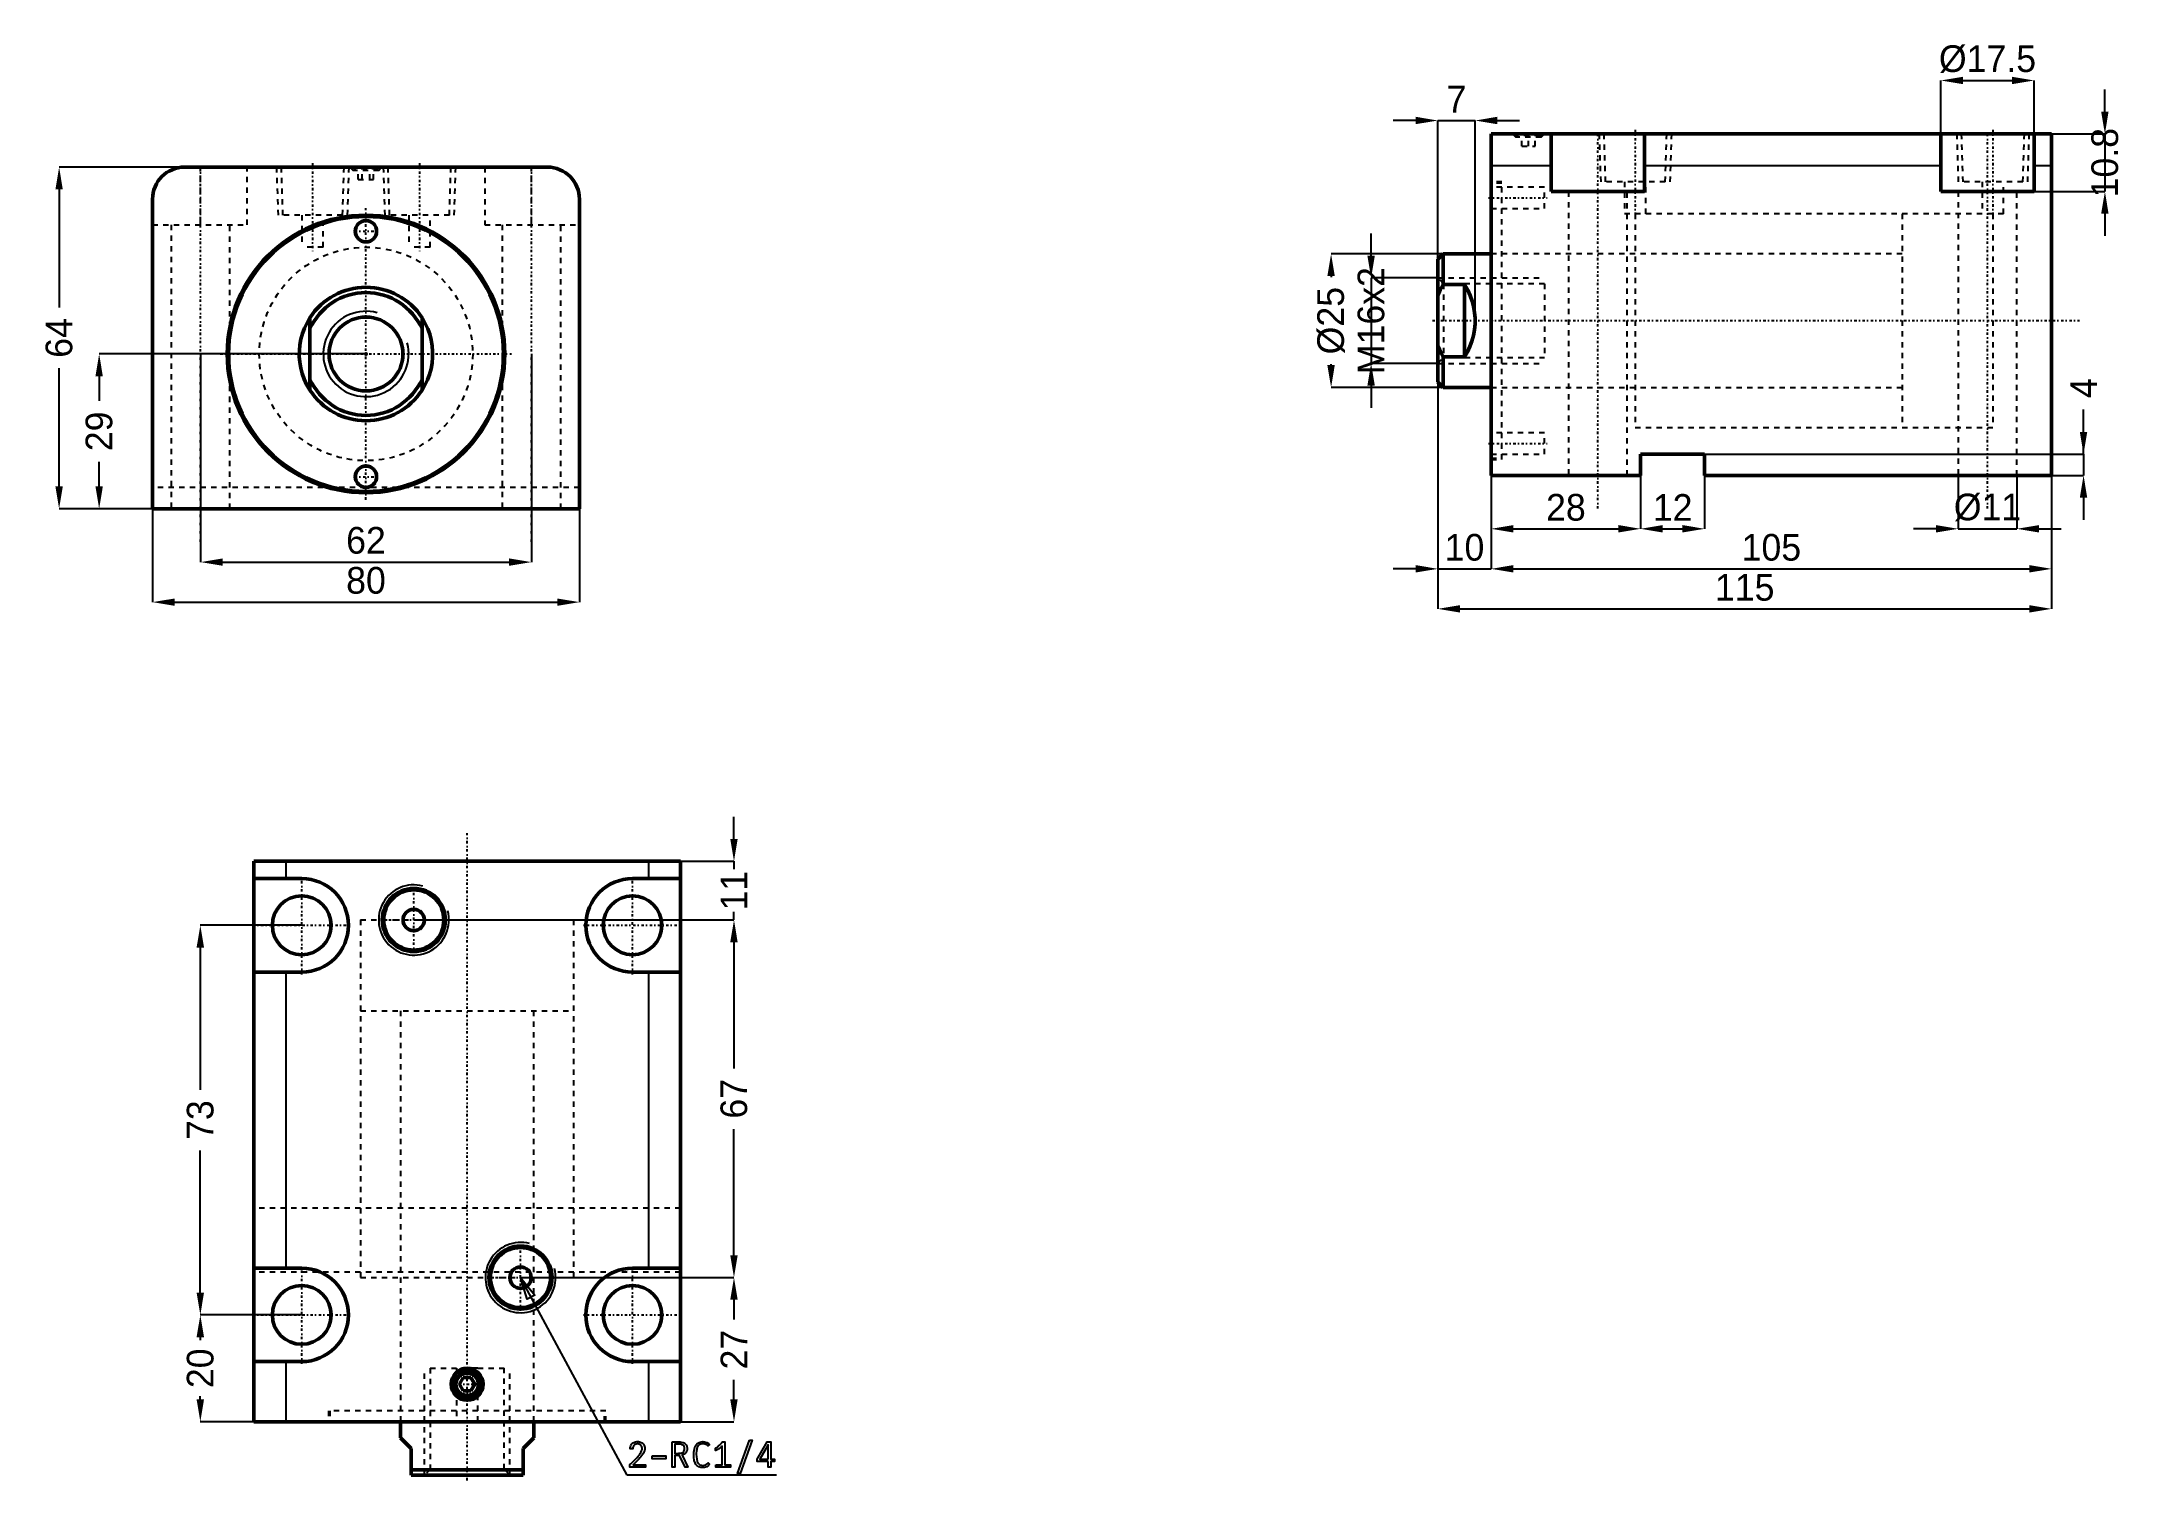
# Model space of a CAD drawing. Header units: millimetres. Extents: x -61 to 329, y -211 to 59.
import ezdxf

# ---------------------------------------------------------------- set-up
doc = ezdxf.new("R2010")
doc.units = ezdxf.units.MM
doc.linetypes.add('Center', pattern=[1.5, 0.45, -0.5, 0.05, -0.5])
doc.linetypes.add('Dashed', pattern=[2, 1, -1])
for name, color, linetype, lineweight in [('2d ConnectionPoints', 7, 'Continuous', 50), ('AM_0', 7, 'Continuous', 50), ('AM_4', 3, 'Continuous', 25), ('AM_5', 3, 'Continuous', 25), ('AM_7', 7, 'Center', 25), ('AM_9', 6, 'Dashed', 25)]:
    doc.layers.add(name, color=color, linetype=linetype, lineweight=lineweight)
doc.dimstyles.new('ISO-25', dxfattribs={"dimtxt": 2.5, "dimasz": 2.5, "dimexe": 1.25, "dimexo": 0.625, "dimtad": 1, "dimtxsty": 'Standard', "dimcen": 2.5, "dimadec": 0, "dimazin": 0, "dimtfac": 1, "dimtmove": 0, "dimatfit": 3, "dimfxl": 1, "dimarcsym": 0})

# ---------------------------------------------------------------- blocks, each defined once
blk = doc.blocks.new('1_RODcxhc_a_sd_40_50_IN_0_in_CXHC_A_IN_LA_40_50ST_0__CN_0')
at = {"layer": 'AM_0'}
for p, q in [((-10.5, -6.78), (-10.5, 6.78)), ((10.5, 6.78), (10.5, -6.78))]:
    blk.add_line(p, q, dxfattribs=at)
for points in [[(-10.5, 6.78), (-11.05, 5.84), (-11.52, 4.86), (-11.9, 3.83), (-12.19, 2.78), (-12.38, 1.71), (-12.48, 0.62), (-12.49, -0.47), (-12.4, -1.55), (-12.22, -2.63), (-11.94, -3.68), (-11.58, -4.71), (-11.12, -5.7), (-10.58, -6.65), (-10.5, -6.78)], [(10.5, -6.78), (11.05, -5.84), (11.52, -4.86), (11.9, -3.83), (12.19, -2.78), (12.38, -1.71), (12.48, -0.62), (12.49, 0.47), (12.4, 1.55), (12.22, 2.63), (11.94, 3.68), (11.58, 4.71), (11.12, 5.7), (10.58, 6.65), (10.5, 6.78)]]:
    blk.add_lwpolyline(points, dxfattribs=at)
blk.add_circle((0, 0), 6.92, dxfattribs=at)
for radius, start, end in [(12.5, 32.8599, 147.1401), (11.5, 24.0706, 155.9294), (11.5, 204.0706, 335.9294), (12.5, 212.8599, 327.1401)]:
    blk.add_arc((0, 0), radius, start, end, dxfattribs=at)
at = {"layer": 'AM_5'}
blk.add_arc((0, 0), 8, 75, 15, dxfattribs=at)
blk = doc.blocks.new('2_bodycxhc_la_a_40_50_0_in_CXHC_A_IN_LA_40_50ST_0__CN_0')
at = {"layer": 'AM_0'}
for p, q in [((34, 35), (-34, 35)), ((-40, 29), (-40, -29)), ((40, -29), (40, 29)), ((-40, -29), (40, -29))]:
    blk.add_line(p, q, dxfattribs=at)
for centre, radius in [((0, 0), 26), ((0, 0), 25.75), ((0, 23), 2), ((0, -23), 2)]:
    blk.add_circle(centre, radius, dxfattribs=at)
for centre, start, end in [((-34, 29), 90, 180), ((34, 29), 360, 90)]:
    blk.add_arc(centre, 6, start, end, dxfattribs=at)
at = {"layer": 'AM_5', "linetype": 'Dashed'}
for p, q in [((-16.77, 35), (-16.48, 26)), ((-3.23, 35), (-3.52, 26)), ((3.23, 35), (3.52, 26)), ((16.77, 35), (16.48, 26))]:
    blk.add_line(p, q, dxfattribs=at)
at = {"layer": 'AM_7'}
for p, q in [((-31, -35.2), (-31, 35.2)), ((-10, 35.75), (-10, 19.25)), ((10, 35.75), (10, 19.25)), ((31, -35.2), (31, 35.2)), ((0, 35.03), (0, 34.37)), ((0, -27.3), (0, 27.3)), ((-2.1, 23), (2.1, 23)), ((-27.3, 0), (27.3, 0)), ((-2.1, -23), (2.1, -23))]:
    blk.add_line(p, q, dxfattribs=at)
at = {"layer": 'AM_9'}
for p, q in [((-31, 24.2), (-31, 35)), ((-22.25, 24.2), (-22.25, 35)), ((-15.91, 35), (-15.63, 26)), ((-4.37, 26), (-4.09, 35)), ((-3, 35), (-2.4, 34.4)), ((-2.1, 34.7), (-2.4, 34.4)), ((2.4, 34.4), (-2.4, 34.4)), ((2.1, 34.7), (-2.1, 34.7)), ((-1.44, 32.7), (-1.44, 34.7)), ((-1.44, 32.7), (1.44, 32.7)), ((-0.72, 32.7), (-0.72, 34.7)), ((0.72, 32.7), (0.72, 34.7)), ((1.44, 32.7), (1.44, 34.7)), ((2.4, 34.4), (2.1, 34.7)), ((2.4, 34.4), (3, 35)), ((4.09, 35), (4.37, 26)), ((15.63, 26), (15.91, 35)), ((22.25, 35), (22.25, 24.2)), ((31, 24.2), (31, 35)), ((-40, 24.2), (-22.25, 24.2)), ((-36.5, 24.2), (-36.5, -29)), ((-25.5, -29), (-25.5, 24.2)), ((-4.37, 26), (-15.63, 26)), ((-12, 26), (-12, 20)), ((-8, 20), (-8, 26)), ((15.63, 26), (4.37, 26)), ((8, 26), (8, 20)), ((12, 20), (12, 26)), ((22.25, 24.2), (40, 24.2)), ((25.5, 24.2), (25.5, -29)), ((36.5, -29), (36.5, 24.2)), ((-8, 20), (-12, 20)), ((12, 20), (8, 20)), ((40, -25), (-40, -25))]:
    blk.add_line(p, q, dxfattribs=at)
blk.add_circle((0, 0), 20, dxfattribs=at)
blk = doc.blocks.new('*D3')
at = {"layer": 'AM_5', "color": 0, "lineweight": -2}
for p, q in [((-40, -29), (-40, -46.5)), ((40, -29), (40, -46.5)), ((-35.83, -46.5), (35.83, -46.5))]:
    blk.add_line(p, q, dxfattribs=at)
at = {"layer": 'AM_5', "color": 0}
for points in [[(-35.83, -45.81), (-35.83, -47.19), (-40, -46.5)], [(35.83, -47.19), (35.83, -45.81), (40, -46.5)]]:
    blk.add_solid(points, dxfattribs=at)
at = {"layer": 'Defpoints', "color": 0}
for p in [(-40, -29), (40, -29), (40, -46.5)]:
    blk.add_point(p, dxfattribs=at)
at = {"layer": 'AM_5', "color": 0, "insert": (0, -42.45), "char_height": 5, "attachment_point": 5}
blk.add_mtext('80', dxfattribs=at)
blk = doc.blocks.new('*D4')
at = {"layer": 'AM_5', "color": 0, "lineweight": -2}
for p, q in [((-31, 0), (-31, -39)), ((31, 0), (31, -39)), ((-26.83, -39), (26.83, -39))]:
    blk.add_line(p, q, dxfattribs=at)
at = {"layer": 'AM_5', "color": 0}
for points in [[(-26.83, -38.31), (-26.83, -39.69), (-31, -39)], [(26.83, -39.69), (26.83, -38.31), (31, -39)]]:
    blk.add_solid(points, dxfattribs=at)
at = {"layer": 'Defpoints', "color": 0}
for p in [(-31, 0), (31, 0), (31, -39)]:
    blk.add_point(p, dxfattribs=at)
at = {"layer": 'AM_5', "color": 0, "insert": (0, -34.95), "char_height": 5, "attachment_point": 5}
blk.add_mtext('62', dxfattribs=at)
blk = doc.blocks.new('*D5')
at = {"layer": 'AM_5', "color": 0, "lineweight": -2}
for p, q in [((-34, 35), (-57.5, 35)), ((-57.5, 30.83), (-57.5, 8.69)), ((-57.5, -24.83), (-57.5, -2.69)), ((-40, -29), (-57.5, -29))]:
    blk.add_line(p, q, dxfattribs=at)
at = {"layer": 'AM_5', "color": 0}
for points in [[(-56.81, 30.83), (-58.19, 30.83), (-57.5, 35)], [(-58.19, -24.83), (-56.81, -24.83), (-57.5, -29)]]:
    blk.add_solid(points, dxfattribs=at)
at = {"layer": 'Defpoints', "color": 0}
for p in [(-57.5, 35), (-34, 35), (-40, -29)]:
    blk.add_point(p, dxfattribs=at)
at = {"layer": 'AM_5', "color": 0, "insert": (-57.5, 3), "char_height": 5, "attachment_point": 5, "rotation": 90}
blk.add_mtext('64', dxfattribs=at)
blk = doc.blocks.new('*D6')
at = {"layer": 'AM_5', "color": 0, "lineweight": -2}
for p, q in [((0, 0), (-50, 0)), ((-50, -4.17), (-50, -8.78)), ((-50, -24.83), (-50, -20.22)), ((-40, -29), (-50, -29))]:
    blk.add_line(p, q, dxfattribs=at)
at = {"layer": 'AM_5', "color": 0}
for points in [[(-49.31, -4.17), (-50.69, -4.17), (-50, 0)], [(-50.69, -24.83), (-49.31, -24.83), (-50, -29)]]:
    blk.add_solid(points, dxfattribs=at)
at = {"layer": 'Defpoints', "color": 0}
for p in [(-50, 0), (0, 0), (-40, -29)]:
    blk.add_point(p, dxfattribs=at)
at = {"layer": 'AM_5', "color": 0, "insert": (-50, -14.5), "char_height": 5, "attachment_point": 5, "rotation": 90}
blk.add_mtext('29', dxfattribs=at)
blk = doc.blocks.new('1_RODcxhc_a_sd_40_50_IN_0_in_CXHC_A_IN_LA_40_50ST_0__CN_2')
at = {"layer": 'AM_0'}
for p, q in [((-9, 12.5), (-10, 11.5)), ((0, 12.5), (-9, 12.5)), ((-9, 12.5), (-9, 6.78)), ((-10, 11.5), (-10, -11.5)), ((-5, 6.78), (-9, 6.78)), ((-5, 6.78), (-5, -6.78)), ((-9, -6.78), (-5, -6.78)), ((-9, -6.78), (-9, -12.5)), ((-10, -11.5), (-9, -12.5)), ((-9, -12.5), (0, -12.5))]:
    blk.add_line(p, q, dxfattribs=at)
for points in [[(-9, 6.78), (-9.53, 5.75), (-10, 4.69)], [(-5, -6.78), (-4.45, -5.84), (-3.98, -4.86), (-3.6, -3.83), (-3.31, -2.78), (-3.12, -1.71), (-3.02, -0.62), (-3.01, 0.47), (-3.1, 1.55), (-3.28, 2.63), (-3.56, 3.68), (-3.92, 4.71), (-4.38, 5.7), (-4.92, 6.65), (-5, 6.78)], [(-10, -4.69), (-9.29, -6.23), (-9, -6.78)]]:
    blk.add_lwpolyline(points, dxfattribs=at)
at = {"layer": 'AM_5', "linetype": 'Dashed'}
for p, q in [((-10, 8), (10, 8)), ((-10, -8), (10, -8))]:
    blk.add_line(p, q, dxfattribs=at)
at = {"layer": 'AM_9'}
for p, q in [((94, 20), (77, 20)), ((77, 20), (77, -20)), ((94, 20), (94, -20)), ((77, 12.5), (0, 12.5)), ((-8.92, 6.92), (-10, 8)), ((10, 6.92), (-8.92, 6.92)), ((-8.92, 6.92), (-8.92, -6.92)), ((10, 6.92), (10, -6.92)), ((-10, -8), (-8.92, -6.92)), ((-8.92, -6.92), (10, -6.92)), ((0, -12.5), (77, -12.5)), ((77, -20), (94, -20))]:
    blk.add_line(p, q, dxfattribs=at)
blk = doc.blocks.new('2_bodycxhc_la_a_40_50_0_in_CXHC_A_IN_LA_40_50ST_0__CN_2')
at = {"layer": 'AM_0'}
for p, q in [((105, 35), (0, 35)), ((0, -29), (0, 35)), ((11.25, 24.2), (11.25, 35)), ((28.75, 35), (28.75, 24.2)), ((84.25, 24.2), (84.25, 35)), ((101.75, 35), (101.75, 24.2)), ((105, -29), (105, 35)), ((28.75, 24.2), (11.25, 24.2)), ((101.75, 24.2), (84.25, 24.2)), ((28, -25), (28, -29)), ((40, -25), (28, -25)), ((40, -29), (40, -25)), ((28, -29), (0, -29)), ((105, -29), (40, -29))]:
    blk.add_line(p, q, dxfattribs=at)
at = {"layer": 'AM_4'}
for p, q in [((11.25, 29), (0, 29)), ((84.25, 29), (28.75, 29)), ((105, 29), (101.75, 29))]:
    blk.add_line(p, q, dxfattribs=at)
at = {"layer": 'AM_5', "linetype": 'Dashed'}
for p, q in [((20.23, 35), (20.52, 26)), ((33.77, 35), (33.48, 26)), ((87.23, 35), (87.52, 26)), ((100.77, 35), (100.48, 26))]:
    blk.add_line(p, q, dxfattribs=at)
at = {"layer": 'AM_7'}
for p, q in [((20, -35.2), (20, 35.2)), ((27, 35.75), (27, 19.25)), ((93, -35.2), (93, 35.2)), ((94, 35.75), (94, 19.25)), ((7, 35.03), (7, 34.37)), ((-0.5, 23), (10.5, 23)), ((-11, 0), (110.25, 0)), ((-0.5, -23), (10.5, -23))]:
    blk.add_line(p, q, dxfattribs=at)
at = {"layer": 'AM_9'}
for p, q in [((4, 35), (4.6, 34.4)), ((4.9, 34.7), (4.6, 34.4)), ((9.4, 34.4), (4.6, 34.4)), ((9.1, 34.7), (4.9, 34.7)), ((5.75, 32.7), (5.75, 34.7)), ((5.75, 32.7), (8.25, 32.7)), ((7, 32.7), (7, 34.7)), ((8.25, 32.7), (8.25, 34.7)), ((9.4, 34.4), (9.1, 34.7)), ((9.4, 34.4), (10, 35)), ((21.09, 35), (21.37, 26)), ((32.63, 26), (32.91, 35)), ((88.09, 35), (88.37, 26)), ((99.63, 26), (99.91, 35)), ((2, 26), (0, 26)), ((2, 25.75), (0, 25.75)), ((10, 25), (0, 25)), ((2, -26), (2, 26)), ((10, 21), (10, 25)), ((14.5, 24.2), (14.5, -29)), ((32.63, 26), (21.37, 26)), ((25, 26), (25, 20)), ((25.5, -29), (25.5, 24.2)), ((29, 20), (29, 26)), ((87.5, 24.2), (87.5, -29)), ((99.63, 26), (88.37, 26)), ((92, 26), (92, 20)), ((96, 20), (96, 26)), ((98.5, -29), (98.5, 24.2)), ((0, 21), (10, 21)), ((96, 20), (25, 20)), ((27, 20), (27, -20)), ((94, 20), (94, -20)), ((27, 12.5), (0, 12.5)), ((0, -12.5), (27, -12.5)), ((10, -21), (0, -21)), ((10, -25), (10, -21)), ((27, -20), (94, -20)), ((0, -25), (10, -25)), ((0, -25.75), (2, -25.75)), ((0, -26), (2, -26))]:
    blk.add_line(p, q, dxfattribs=at)
blk = doc.blocks.new('*D22')
at = {"layer": 'AM_5', "color": 0, "lineweight": -2}
for p, q in [((238.85, -18.76), (238.85, -32.76)), ((210.85, -22.76), (210.85, -32.76)), ((215.01, -32.76), (234.68, -32.76))]:
    blk.add_line(p, q, dxfattribs=at)
at = {"layer": 'AM_5', "color": 0}
for points in [[(215.01, -32.06), (215.01, -33.45), (210.85, -32.76)], [(234.68, -33.45), (234.68, -32.06), (238.85, -32.76)]]:
    blk.add_solid(points, dxfattribs=at)
at = {"layer": 'Defpoints', "color": 0}
for p in [(238.85, -18.76), (210.85, -22.76), (238.85, -32.76)]:
    blk.add_point(p, dxfattribs=at)
at = {"layer": 'AM_5', "color": 0, "insert": (224.85, -28.76), "char_height": 5, "attachment_point": 5}
blk.add_mtext('28', dxfattribs=at)
blk = doc.blocks.new('*D23')
at = {"layer": 'AM_5', "color": 0, "lineweight": -2}
for p, q in [((210.85, -22.76), (210.85, -40.26)), ((315.85, -22.76), (315.85, -40.26)), ((215.01, -40.26), (311.68, -40.26))]:
    blk.add_line(p, q, dxfattribs=at)
at = {"layer": 'AM_5', "color": 0}
for points in [[(215.01, -39.56), (215.01, -40.95), (210.85, -40.26)], [(311.68, -40.95), (311.68, -39.56), (315.85, -40.26)]]:
    blk.add_solid(points, dxfattribs=at)
at = {"layer": 'Defpoints', "color": 0}
for p in [(210.85, -22.76), (315.85, -22.76), (315.85, -40.26)]:
    blk.add_point(p, dxfattribs=at)
at = {"layer": 'AM_5', "color": 0, "insert": (263.35, -36.26), "char_height": 5, "attachment_point": 5}
blk.add_mtext('105', dxfattribs=at)
blk = doc.blocks.new('*D24')
at = {"layer": 'AM_5', "color": 0, "lineweight": -2}
for p, q in [((200.85, 6.24), (200.85, -47.76)), ((315.85, -22.76), (315.85, -47.76)), ((205.01, -47.76), (311.68, -47.76))]:
    blk.add_line(p, q, dxfattribs=at)
at = {"layer": 'AM_5', "color": 0}
for points in [[(205.01, -47.06), (205.01, -48.45), (200.85, -47.76)], [(311.68, -48.45), (311.68, -47.06), (315.85, -47.76)]]:
    blk.add_solid(points, dxfattribs=at)
at = {"layer": 'Defpoints', "color": 0}
for p in [(200.85, 6.24), (315.85, -22.76), (315.85, -47.76)]:
    blk.add_point(p, dxfattribs=at)
at = {"layer": 'AM_5', "color": 0, "insert": (258.35, -43.76), "char_height": 5, "attachment_point": 5}
blk.add_mtext('115', dxfattribs=at)
blk = doc.blocks.new('*D25')
at = {"layer": 'AM_5', "color": 0, "lineweight": -2}
for p, q in [((238.85, -18.76), (238.85, -32.76)), ((250.85, -22.76), (250.85, -32.76)), ((243.01, -32.76), (246.68, -32.76))]:
    blk.add_line(p, q, dxfattribs=at)
at = {"layer": 'AM_5', "color": 0}
for points in [[(243.01, -32.06), (243.01, -33.45), (238.85, -32.76)], [(246.68, -33.45), (246.68, -32.06), (250.85, -32.76)]]:
    blk.add_solid(points, dxfattribs=at)
at = {"layer": 'Defpoints', "color": 0}
for p in [(238.85, -18.76), (250.85, -22.76), (250.85, -32.76)]:
    blk.add_point(p, dxfattribs=at)
at = {"layer": 'AM_5', "color": 0, "insert": (244.85, -28.76), "char_height": 5, "attachment_point": 5}
blk.add_mtext('12', dxfattribs=at)
blk = doc.blocks.new('*D26')
at = {"layer": 'AM_5', "color": 0, "lineweight": -2}
for p, q in [((321.85, -18.76), (321.85, -10.42)), ((238.85, -18.76), (321.85, -18.76)), ((321.85, -18.76), (321.85, -22.76)), ((250.85, -22.76), (321.85, -22.76)), ((321.85, -26.92), (321.85, -31.09))]:
    blk.add_line(p, q, dxfattribs=at)
at = {"layer": 'AM_5', "color": 0}
for points in [[(321.15, -14.59), (322.54, -14.59), (321.85, -18.76)], [(322.54, -26.92), (321.15, -26.92), (321.85, -22.76)]]:
    blk.add_solid(points, dxfattribs=at)
at = {"layer": 'Defpoints', "color": 0}
for p in [(238.85, -18.76), (250.85, -22.76), (321.85, -22.76)]:
    blk.add_point(p, dxfattribs=at)
at = {"layer": 'AM_5', "color": 0, "insert": (321.85, -6.42), "char_height": 5, "attachment_point": 5, "rotation": 90}
blk.add_mtext('4', dxfattribs=at)
blk = doc.blocks.new('*D27')
at = {"layer": 'AM_5', "color": 0, "lineweight": -2}
for p, q in [((298.35, -22.76), (298.35, -32.76)), ((309.35, -22.76), (309.35, -32.76)), ((294.18, -32.76), (290.01, -32.76)), ((298.35, -32.76), (309.35, -32.76)), ((313.51, -32.76), (317.68, -32.76))]:
    blk.add_line(p, q, dxfattribs=at)
at = {"layer": 'AM_5', "color": 0}
for points in [[(294.18, -33.45), (294.18, -32.06), (298.35, -32.76)], [(313.51, -32.06), (313.51, -33.45), (309.35, -32.76)]]:
    blk.add_solid(points, dxfattribs=at)
at = {"layer": 'Defpoints', "color": 0}
for p in [(298.35, -22.76), (309.35, -22.76), (309.35, -32.76)]:
    blk.add_point(p, dxfattribs=at)
at = {"layer": 'AM_5', "color": 0, "insert": (303.85, -28.76), "char_height": 5, "attachment_point": 5}
blk.add_mtext('Ø11', dxfattribs=at)
blk = doc.blocks.new('*D28')
at = {"layer": 'AM_5', "color": 0, "lineweight": -2}
for p, q in [((295.1, 41.24), (295.1, 51.24)), ((299.26, 51.24), (308.43, 51.24)), ((312.6, 41.24), (312.6, 51.24))]:
    blk.add_line(p, q, dxfattribs=at)
at = {"layer": 'AM_5', "color": 0}
for points in [[(299.26, 51.94), (299.26, 50.55), (295.1, 51.24)], [(308.43, 50.55), (308.43, 51.94), (312.6, 51.24)]]:
    blk.add_solid(points, dxfattribs=at)
at = {"layer": 'Defpoints', "color": 0}
for p in [(312.6, 51.24), (295.1, 41.24), (312.6, 41.24)]:
    blk.add_point(p, dxfattribs=at)
at = {"layer": 'AM_5', "color": 0, "insert": (303.85, 55.24), "char_height": 5, "attachment_point": 5}
blk.add_mtext('Ø17.5', dxfattribs=at)
blk = doc.blocks.new('*D29')
at = {"layer": 'AM_5', "color": 0, "lineweight": -2}
for p, q in [((325.85, 45.41), (325.85, 49.58)), ((312.6, 41.24), (325.85, 41.24)), ((325.85, 41.24), (325.85, 30.44)), ((312.6, 30.44), (325.85, 30.44)), ((325.85, 26.28), (325.85, 22.11))]:
    blk.add_line(p, q, dxfattribs=at)
at = {"layer": 'AM_5', "color": 0}
for points in [[(325.15, 45.41), (326.54, 45.41), (325.85, 41.24)], [(326.54, 26.28), (325.15, 26.28), (325.85, 30.44)]]:
    blk.add_solid(points, dxfattribs=at)
at = {"layer": 'Defpoints', "color": 0}
for p in [(312.6, 41.24), (312.6, 30.44), (325.85, 30.44)]:
    blk.add_point(p, dxfattribs=at)
at = {"layer": 'AM_5', "color": 0, "insert": (325.85, 35.84), "char_height": 5, "attachment_point": 5, "rotation": 90}
blk.add_mtext('10.8', dxfattribs=at)
blk = doc.blocks.new('*D30')
at = {"layer": 'AM_5', "color": 0, "lineweight": -2}
for p, q in [((200.85, 6.24), (200.85, -40.26)), ((210.85, -22.76), (210.85, -40.26)), ((196.68, -40.26), (192.51, -40.26)), ((200.85, -40.26), (210.85, -40.26)), ((215.01, -40.26), (219.18, -40.26))]:
    blk.add_line(p, q, dxfattribs=at)
at = {"layer": 'AM_5', "color": 0}
for points in [[(196.68, -40.95), (196.68, -39.56), (200.85, -40.26)], [(215.01, -39.56), (215.01, -40.95), (210.85, -40.26)]]:
    blk.add_solid(points, dxfattribs=at)
at = {"layer": 'Defpoints', "color": 0}
for p in [(200.85, 6.24), (210.85, -22.76), (210.85, -40.26)]:
    blk.add_point(p, dxfattribs=at)
at = {"layer": 'AM_5', "color": 0, "insert": (205.85, -36.26), "char_height": 5, "attachment_point": 5}
blk.add_mtext('10', dxfattribs=at)
blk = doc.blocks.new('*D31')
at = {"layer": 'AM_5', "color": 0, "lineweight": -2}
for p, q in [((196.68, 43.74), (192.51, 43.74)), ((200.85, 6.24), (200.85, 43.74)), ((200.85, 43.74), (207.85, 43.74)), ((207.85, 6.24), (207.85, 43.74)), ((212.01, 43.74), (216.18, 43.74))]:
    blk.add_line(p, q, dxfattribs=at)
at = {"layer": 'AM_5', "color": 0}
for points in [[(196.68, 43.05), (196.68, 44.44), (200.85, 43.74)], [(212.01, 44.44), (212.01, 43.05), (207.85, 43.74)]]:
    blk.add_solid(points, dxfattribs=at)
at = {"layer": 'Defpoints', "color": 0}
for p in [(207.85, 43.74), (200.85, 6.24), (207.85, 6.24)]:
    blk.add_point(p, dxfattribs=at)
at = {"layer": 'AM_5', "color": 0, "insert": (204.35, 47.74), "char_height": 5, "attachment_point": 5}
blk.add_mtext('7', dxfattribs=at)
blk = doc.blocks.new('*D32')
at = {"layer": 'AM_5', "color": 0, "lineweight": -2}
for p, q in [((201.85, 18.74), (180.85, 18.74)), ((180.85, 14.58), (180.85, 14.41)), ((180.85, -2.09), (180.85, -1.92)), ((201.85, -6.26), (180.85, -6.26))]:
    blk.add_line(p, q, dxfattribs=at)
at = {"layer": 'AM_5', "color": 0}
for points in [[(181.54, 14.58), (180.15, 14.58), (180.85, 18.74)], [(180.15, -2.09), (181.54, -2.09), (180.85, -6.26)]]:
    blk.add_solid(points, dxfattribs=at)
at = {"layer": 'Defpoints', "color": 0}
for p in [(180.85, 18.74), (201.85, 18.74), (201.85, -6.26)]:
    blk.add_point(p, dxfattribs=at)
at = {"layer": 'AM_5', "color": 0, "insert": (180.85, 6.24), "char_height": 5, "attachment_point": 5, "rotation": 90}
blk.add_mtext('Ø25', dxfattribs=at)
blk = doc.blocks.new('*D33')
at = {"layer": 'AM_5', "color": 0, "lineweight": -2}
for p, q in [((188.35, 18.41), (188.35, 22.58)), ((200.85, 14.24), (188.35, 14.24)), ((188.35, 14.24), (188.35, -1.76)), ((200.85, -1.76), (188.35, -1.76)), ((188.35, -5.92), (188.35, -10.09))]:
    blk.add_line(p, q, dxfattribs=at)
at = {"layer": 'AM_5', "color": 0}
for points in [[(187.65, 18.41), (189.04, 18.41), (188.35, 14.24)], [(189.04, -5.92), (187.65, -5.92), (188.35, -1.76)]]:
    blk.add_solid(points, dxfattribs=at)
at = {"layer": 'Defpoints', "color": 0}
for p in [(200.85, 14.24), (188.35, -1.76), (200.85, -1.76)]:
    blk.add_point(p, dxfattribs=at)
at = {"layer": 'AM_5', "color": 0, "insert": (188.35, 6.24), "char_height": 5, "attachment_point": 5, "rotation": 90}
blk.add_mtext('M16x2', dxfattribs=at)
blk = doc.blocks.new('1_RODcxhc_a_sd_40_50_IN_0_in_CXHC_A_IN_LA_40_50ST_0__CN_4')
at = {"layer": 'AM_0'}
for p, q in [((-12.5, 0), (-12.5, -3)), ((12.5, -3), (12.5, 0)), ((-10.5, -5), (-12.5, -3)), ((12.5, -3), (10.5, -5)), ((-10.5, -10), (-10.5, -5)), ((10.5, -5), (10.5, -10)), ((-10.5, -9), (10.5, -9)), ((-10.5, -10), (10.5, -10))]:
    blk.add_line(p, q, dxfattribs=at)
at = {"layer": 'AM_5', "linetype": 'Dashed'}
for p, q in [((-8, -10), (-8, 10)), ((8, -10), (8, 10))]:
    blk.add_line(p, q, dxfattribs=at)
at = {"layer": 'AM_7'}
blk.add_line((0, -11), (0, 110.25), dxfattribs=at)
at = {"layer": 'AM_9'}
for p, q in [((-20, 94), (20, 94)), ((-20, 94), (-20, 77)), ((20, 77), (20, 94)), ((-20, 77), (20, 77)), ((-12.5, 77), (-12.5, 0)), ((12.5, 0), (12.5, 77)), ((-6.9175, 10), (-2, 10)), ((-6.9175, 10), (-6.9175, -8.9175)), ((2, 10), (6.9175, 10)), ((6.9175, -8.9175), (6.9175, 10)), ((-6.9175, -8.9175), (-8, -10)), ((-6.9175, -8.9175), (6.9175, -8.9175)), ((8, -10), (6.9175, -8.9175))]:
    blk.add_line(p, q, dxfattribs=at)
blk = doc.blocks.new('2_bodycxhc_la_a_40_50_0_in_CXHC_A_IN_LA_40_50ST_0__CN_4')
at = {"layer": 'AM_0'}
for p, q in [((40, 105), (-40, 105)), ((-40, 105), (-40, 0)), ((-40, 101.75), (-31, 101.75)), ((31, 101.75), (40, 101.75)), ((40, 105), (40, 0)), ((-31, 84.25), (-40, 84.25)), ((40, 84.25), (31, 84.25)), ((-40, 28.75), (-31, 28.75)), ((31, 28.75), (40, 28.75)), ((-31, 11.25), (-40, 11.25)), ((-0.72, 8.25), (-1.44, 7)), ((0.72, 8.25), (-0.72, 8.25)), ((1.44, 7), (0.72, 8.25)), ((40, 11.25), (31, 11.25)), ((-1.44, 7), (-0.72, 5.75)), ((-0.72, 5.75), (0.72, 5.75)), ((0.72, 5.75), (1.44, 7)), ((40, 0), (-40, 0))]:
    blk.add_line(p, q, dxfattribs=at)
for centre, radius in [((-31, 93), 5.5), ((-10, 94), 5.91), ((-10, 94), 5.63), ((31, 93), 5.5), ((-10, 94), 2), ((10, 27), 5.91), ((10, 27), 5.63), ((10, 27), 2), ((-31, 20), 5.5), ((31, 20), 5.5), ((0, 7), 3), ((0, 7), 2.4), ((0, 7), 2.1)]:
    blk.add_circle(centre, radius, dxfattribs=at)
for centre, start, end in [((-31, 93), 270, 90), ((31, 93), 90, 270), ((-31, 20), 270, 90), ((31, 20), 90, 270)]:
    blk.add_arc(centre, 8.75, start, end, dxfattribs=at)
at = {"layer": 'AM_4'}
for p, q in [((-34, 105), (-34, 101.75)), ((34, 105), (34, 101.75)), ((-34, 84.25), (-34, 28.75)), ((34, 84.25), (34, 28.75)), ((-34, 11.25), (-34, 0)), ((34, 11.25), (34, 0))]:
    blk.add_line(p, q, dxfattribs=at)
at = {"layer": 'AM_5'}
for centre in [(-10, 94), (10, 27)]:
    blk.add_arc(centre, 6.58, 75, 15, dxfattribs=at)
at = {"layer": 'AM_7'}
for p, q in [((-31, 83.81), (-31, 102.19)), ((31, 83.81), (31, 102.19)), ((-10, 87.79), (-10, 100.21)), ((-16.21, 94), (-3.79, 94)), ((-40.19, 93), (-21.81, 93)), ((21.81, 93), (40.19, 93)), ((10, 20.79), (10, 33.21)), ((-31, 10.81), (-31, 29.19)), ((31, 10.81), (31, 29.19)), ((3.79, 27), (16.21, 27)), ((-40.19, 20), (-21.81, 20)), ((21.81, 20), (40.19, 20)), ((-3.15, 7), (3.15, 7))]:
    blk.add_line(p, q, dxfattribs=at)
at = {"layer": 'AM_9'}
for p, q in [((-20, 94), (20, 94)), ((-20, 94), (-20, 27)), ((20, 27), (20, 94)), ((40, 40), (-40, 40)), ((40, 28), (-40, 28)), ((-20, 27), (20, 27)), ((-12.5, 27), (-12.5, 0)), ((12.5, 0), (12.5, 27)), ((2, 10), (-2, 10)), ((-2, 10), (-2, 0)), ((2, 0), (2, 10)), ((26, 2), (-26, 2)), ((-26, 2), (-26, 0)), ((-25.75, 2), (-25.75, 0)), ((25.75, 0), (25.75, 2)), ((26, 0), (26, 2))]:
    blk.add_line(p, q, dxfattribs=at)
blk = doc.blocks.new('*D42')
at = {"layer": 'AM_5', "color": 0, "lineweight": -2}
for p, q in [((-12.04, -180.05), (-31.04, -180.05)), ((-31.04, -184.22), (-31.04, -184.8)), ((-31.04, -195.88), (-31.04, -195.3)), ((-21.04, -200.05), (-31.04, -200.05))]:
    blk.add_line(p, q, dxfattribs=at)
at = {"layer": 'AM_5', "color": 0}
for points in [[(-30.35, -184.22), (-31.74, -184.22), (-31.04, -180.05)], [(-31.74, -195.88), (-30.35, -195.88), (-31.04, -200.05)]]:
    blk.add_solid(points, dxfattribs=at)
at = {"layer": 'Defpoints', "color": 0}
for p in [(-31.04, -180.05), (-12.04, -180.05), (-21.04, -200.05)]:
    blk.add_point(p, dxfattribs=at)
at = {"layer": 'AM_5', "color": 0, "insert": (-31.04, -190.05), "char_height": 5, "attachment_point": 5, "rotation": 90}
blk.add_mtext('20', dxfattribs=at)
blk = doc.blocks.new('*D43')
at = {"layer": 'AM_5', "color": 0, "lineweight": -2}
for p, q in [((-12.04, -107.05), (-31.04, -107.05)), ((-31.04, -111.22), (-31.04, -137.88)), ((-31.04, -175.88), (-31.04, -149.22)), ((-12.04, -180.05), (-31.04, -180.05))]:
    blk.add_line(p, q, dxfattribs=at)
at = {"layer": 'AM_5', "color": 0}
for points in [[(-30.35, -111.22), (-31.74, -111.22), (-31.04, -107.05)], [(-31.74, -175.88), (-30.35, -175.88), (-31.04, -180.05)]]:
    blk.add_solid(points, dxfattribs=at)
at = {"layer": 'Defpoints', "color": 0}
for p in [(-31.04, -107.05), (-12.04, -107.05), (-12.04, -180.05)]:
    blk.add_point(p, dxfattribs=at)
at = {"layer": 'AM_5', "color": 0, "insert": (-31.04, -143.55), "char_height": 5, "attachment_point": 5, "rotation": 90}
blk.add_mtext('73', dxfattribs=at)
blk = doc.blocks.new('*D44')
at = {"layer": 'AM_5', "color": 0, "lineweight": -2}
for p, q in [((28.96, -173.05), (68.96, -173.05)), ((68.96, -177.22), (68.96, -180.88)), ((68.96, -195.88), (68.96, -192.22)), ((58.96, -200.05), (68.96, -200.05))]:
    blk.add_line(p, q, dxfattribs=at)
at = {"layer": 'AM_5', "color": 0}
for points in [[(69.65, -177.22), (68.26, -177.22), (68.96, -173.05)], [(68.26, -195.88), (69.65, -195.88), (68.96, -200.05)]]:
    blk.add_solid(points, dxfattribs=at)
at = {"layer": 'Defpoints', "color": 0}
for p in [(28.96, -173.05), (58.96, -200.05), (68.96, -200.05)]:
    blk.add_point(p, dxfattribs=at)
at = {"layer": 'AM_5', "color": 0, "insert": (68.96, -186.55), "char_height": 5, "attachment_point": 5, "rotation": 90}
blk.add_mtext('27', dxfattribs=at)
blk = doc.blocks.new('*D45')
at = {"layer": 'AM_5', "color": 0, "lineweight": -2}
for p, q in [((68.96, -90.88), (68.96, -86.72)), ((58.96, -95.05), (68.96, -95.05)), ((68.96, -95.05), (68.96, -96.55)), ((68.96, -106.05), (68.96, -104.55)), ((8.96, -106.05), (68.96, -106.05)), ((68.96, -110.22), (68.96, -114.38))]:
    blk.add_line(p, q, dxfattribs=at)
at = {"layer": 'AM_5', "color": 0}
for points in [[(68.26, -90.88), (69.65, -90.88), (68.96, -95.05)], [(69.65, -110.22), (68.26, -110.22), (68.96, -106.05)]]:
    blk.add_solid(points, dxfattribs=at)
at = {"layer": 'Defpoints', "color": 0}
for p in [(58.96, -95.05), (68.96, -95.05), (8.96, -106.05)]:
    blk.add_point(p, dxfattribs=at)
at = {"layer": 'AM_5', "color": 0, "insert": (68.96, -100.55), "char_height": 5, "attachment_point": 5, "rotation": 90}
blk.add_mtext('11', dxfattribs=at)
blk = doc.blocks.new('*D46')
at = {"layer": 'AM_5', "color": 0, "lineweight": -2}
for p, q in [((8.96, -106.05), (68.96, -106.05)), ((68.96, -110.22), (68.96, -133.88)), ((68.96, -168.88), (68.96, -145.22)), ((28.96, -173.05), (68.96, -173.05))]:
    blk.add_line(p, q, dxfattribs=at)
at = {"layer": 'AM_5', "color": 0}
for points in [[(69.65, -110.22), (68.26, -110.22), (68.96, -106.05)], [(68.26, -168.88), (69.65, -168.88), (68.96, -173.05)]]:
    blk.add_solid(points, dxfattribs=at)
at = {"layer": 'Defpoints', "color": 0}
for p in [(8.96, -106.05), (68.96, -106.05), (28.96, -173.05)]:
    blk.add_point(p, dxfattribs=at)
at = {"layer": 'AM_5', "color": 0, "insert": (68.96, -139.55), "char_height": 5, "attachment_point": 5, "rotation": 90}
blk.add_mtext('67', dxfattribs=at)

msp = doc.modelspace()

# ---------------------------------------------------------------- linework, layer by layer
at = {"layer": '2d ConnectionPoints'}
for p in [(210.845, 6.242), (0, 0), (18.956, -200.05)]:
    msp.add_point(p, dxfattribs=at)
at = {"layer": 'AM_5'}
for p, q in [((48.956, -210.05), (28.956, -173.05)), ((76.956, -210.05), (48.956, -210.05))]:
    msp.add_line(p, q, dxfattribs=at)
for points in [[(28.956, -173.05), (31.671, -176.319), (30.204, -177.112), (28.956, -173.05)], [(49.603, -207.939), (49.603, -207.939), (49.817, -207.744), (50.122, -207.458), (50.122, -207.458), (50.408, -207.181), (50.588, -207.002), (50.588, -207.002), (50.76, -206.821), (51.007, -206.536), (51.007, -206.536), (51.24, -206.237), (51.387, -206.028), (51.387, -206.028), (51.517, -205.821), (51.658, -205.525), (51.658, -205.525), (51.734, -205.247), (51.748, -205.073), (51.748, -205.073), (51.744, -204.975), (51.72, -204.836), (51.72, -204.836), (51.677, -204.708), (51.637, -204.628), (51.637, -204.628), (51.59, -204.553), (51.506, -204.454), (51.506, -204.454), (51.408, -204.372), (51.334, -204.325), (51.334, -204.325), (51.254, -204.287), (51.128, -204.245), (51.128, -204.245), (50.994, -204.222), (50.9, -204.218), (50.9, -204.218), (50.795, -204.222), (50.648, -204.246), (50.648, -204.246), (50.511, -204.289), (50.425, -204.329), (50.425, -204.329), (50.346, -204.377), (50.24, -204.464), (50.24, -204.464), (50.151, -204.569), (50.1, -204.649), (50.1, -204.649), (50.058, -204.736), (50.012, -204.877), (50.012, -204.877), (49.988, -205.033), (49.983, -205.144), (49.496, -205.144), (49.496, -205.144), (49.503, -204.977), (49.543, -204.745), (49.543, -204.745), (49.616, -204.535), (49.684, -204.407), (49.684, -204.407), (49.765, -204.289), (49.906, -204.135), (49.906, -204.135), (50.07, -204.008), (50.193, -203.939), (50.193, -203.939), (50.324, -203.881), (50.53, -203.819), (50.53, -203.819), (50.748, -203.786), (50.9, -203.779), (50.9, -203.779), (51.042, -203.785), (51.248, -203.817), (51.248, -203.817), (51.446, -203.875), (51.572, -203.929), (51.572, -203.929), (51.692, -203.994), (51.853, -204.113), (51.853, -204.113), (51.992, -204.257), (52.071, -204.368), (52.071, -204.368), (52.139, -204.487), (52.212, -204.683), (52.212, -204.683), (52.251, -204.897), (52.258, -205.05), (52.258, -205.05), (52.247, -205.223), (52.189, -205.49), (52.189, -205.49), (52.081, -205.763), (51.982, -205.95), (51.982, -205.95), (51.868, -206.136), (51.683, -206.405), (51.683, -206.405), (51.481, -206.662), (51.337, -206.826), (51.337, -206.826), (51.182, -206.993), (50.922, -207.264), (50.922, -207.264), (50.629, -207.56), (50.415, -207.77), (50.071, -208.108), (52.398, -208.112), (52.398, -208.55), (49.431, -208.55), (49.431, -208.095), (49.603, -207.939)], [(53.606, -206.457), (56.206, -206.457), (56.206, -207.042), (53.606, -207.042), (53.606, -206.457)], [(57.372, -203.838), (58.744, -203.838), (58.744, -203.838), (58.885, -203.843), (59.092, -203.872), (59.092, -203.872), (59.296, -203.925), (59.429, -203.974), (59.429, -203.974), (59.557, -204.035), (59.732, -204.149), (59.732, -204.149), (59.886, -204.289), (59.977, -204.398), (59.977, -204.398), (60.055, -204.519), (60.139, -204.722), (60.139, -204.722), (60.185, -204.951), (60.193, -205.118), (60.193, -205.118), (60.183, -205.302), (60.127, -205.553), (60.127, -205.553), (60.023, -205.771), (59.927, -205.9), (59.927, -205.9), (59.814, -206.014), (59.62, -206.159), (59.62, -206.159), (59.396, -206.271), (59.231, -206.327), (60.31, -208.583), (59.784, -208.583), (58.731, -206.405), (58.659, -206.405), (57.853, -206.405), (57.853, -208.55), (57.372, -208.55), (57.372, -203.838)], [(58.516, -205.983), (58.516, -205.983), (58.654, -205.98), (58.844, -205.968), (58.844, -205.968), (59.016, -205.944), (59.121, -205.923), (59.121, -205.923), (59.217, -205.893), (59.349, -205.83), (59.349, -205.83), (59.464, -205.743), (59.532, -205.672), (59.532, -205.672), (59.59, -205.589), (59.653, -205.437), (59.653, -205.437), (59.686, -205.253), (59.693, -205.112), (59.693, -205.112), (59.681, -204.932), (59.618, -204.705), (59.618, -204.705), (59.502, -204.529), (59.395, -204.441), (59.395, -204.441), (59.271, -204.371), (59.061, -204.296), (59.061, -204.296), (58.825, -204.255), (58.653, -204.247), (57.853, -204.247), (57.853, -205.983), (58.516, -205.983)], [(63.088, -208.661), (63.088, -208.661), (62.771, -208.636), (62.358, -208.509), (62.358, -208.509), (62.02, -208.272), (61.837, -208.053), (61.837, -208.053), (61.687, -207.787), (61.525, -207.301), (61.525, -207.301), (61.438, -206.71), (61.421, -206.259), (61.421, -206.259), (61.439, -205.783), (61.533, -205.165), (61.533, -205.165), (61.707, -204.663), (61.868, -204.392), (61.868, -204.392), (62.062, -204.171), (62.411, -203.932), (62.411, -203.932), (62.829, -203.804), (63.147, -203.779), (63.147, -203.779), (63.451, -203.802), (63.852, -203.923), (63.852, -203.923), (64.188, -204.147), (64.375, -204.355), (64.063, -204.608), (64.063, -204.608), (63.976, -204.516), (63.842, -204.401), (63.842, -204.401), (63.705, -204.315), (63.613, -204.273), (63.613, -204.273), (63.521, -204.242), (63.388, -204.207), (63.388, -204.207), (63.261, -204.189), (63.179, -204.186), (63.179, -204.186), (62.995, -204.195), (62.748, -204.243), (62.748, -204.243), (62.538, -204.333), (62.417, -204.416), (62.417, -204.416), (62.311, -204.517), (62.177, -204.699), (62.177, -204.699), (62.071, -204.92), (62.017, -205.087), (62.017, -205.087), (61.975, -205.273), (61.928, -205.585), (61.928, -205.585), (61.903, -205.939), (61.899, -206.197), (61.899, -206.197), (61.91, -206.579), (61.971, -207.079), (61.971, -207.079), (62.084, -207.494), (62.188, -207.723), (62.188, -207.723), (62.318, -207.912), (62.564, -208.117), (62.564, -208.117), (62.873, -208.227), (63.114, -208.248), (63.114, -208.248), (63.367, -208.229), (63.694, -208.129), (63.694, -208.129), (63.96, -207.942), (64.102, -207.77), (64.391, -208.03), (64.391, -208.03), (64.215, -208.257), (63.871, -208.503), (63.871, -208.503), (63.433, -208.636), (63.088, -208.661)], [(65.564, -208.134), (66.76, -208.134), (66.76, -204.618), (66.76, -204.618), (66.696, -204.683), (66.587, -204.784), (66.587, -204.784), (66.464, -204.889), (66.373, -204.962), (66.373, -204.962), (66.279, -205.035), (66.138, -205.138), (66.138, -205.138), (65.995, -205.234), (65.899, -205.294), (65.899, -205.294), (65.805, -205.348), (65.675, -205.414), (65.675, -205.414), (65.558, -205.461), (65.486, -205.482), (65.486, -204.988), (65.486, -204.988), (65.575, -204.946), (65.715, -204.866), (65.715, -204.866), (65.862, -204.766), (65.965, -204.688), (65.965, -204.688), (66.069, -204.604), (66.219, -204.474), (66.219, -204.474), (66.364, -204.34), (66.458, -204.247), (66.458, -204.247), (66.546, -204.156), (66.665, -204.028), (66.665, -204.028), (66.767, -203.91), (66.825, -203.838), (67.241, -203.838), (67.241, -208.134), (68.326, -208.134), (68.326, -208.55), (65.564, -208.55), (65.564, -208.134)], [(71.888, -203.513), (72.382, -203.513), (70.1, -209.785), (69.606, -209.785), (71.888, -203.513)], [(75.381, -207.51), (73.275, -207.51), (73.275, -207.088), (75.192, -203.838), (75.836, -203.838), (75.836, -207.072), (76.538, -207.072), (76.538, -207.51), (75.836, -207.51), (75.836, -208.55), (75.381, -208.55), (75.381, -207.51)], [(75.387, -207.072), (75.387, -204.384), (73.834, -207.072), (75.387, -207.072)]]:
    msp.add_lwpolyline(points, dxfattribs=at)

# ---------------------------------------------------------------- block references
for name, p in [('2_bodycxhc_la_a_40_50_0_in_CXHC_A_IN_LA_40_50ST_0__CN_2', (210.845, 6.242)), ('2_bodycxhc_la_a_40_50_0_in_CXHC_A_IN_LA_40_50ST_0__CN_0', (0, 0)), ('1_RODcxhc_a_sd_40_50_IN_0_in_CXHC_A_IN_LA_40_50ST_0__CN_2', (210.845, 6.242)), ('1_RODcxhc_a_sd_40_50_IN_0_in_CXHC_A_IN_LA_40_50ST_0__CN_0', (0, 0)), ('1_RODcxhc_a_sd_40_50_IN_0_in_CXHC_A_IN_LA_40_50ST_0__CN_4', (18.956, -200.05)), ('2_bodycxhc_la_a_40_50_0_in_CXHC_A_IN_LA_40_50ST_0__CN_4', (18.956, -200.05))]:
    msp.add_blockref(name, p)

# ---------------------------------------------------------------- dimensions: what is measured, and where the dimension line sits
for base, p1, p2, text, picture, middle in [((312.595, 51.242), (295.095, 41.242), (312.595, 41.242), 'Ø17.5', '*D28', (303.845, 51.242)), ((207.845, 43.742), (200.845, 6.242), (207.845, 6.242), '7', '*D31', (204.345, 43.742)), ((210.845, -40.258), (200.845, 6.242), (210.845, -22.758), '10', '*D30', (205.845, -40.258)), ((315.845, -47.758), (200.845, 6.242), (315.845, -22.758), '115', '*D24', (258.345, -47.758)), ((31, -39), (-31, 0), (31, 0), '62', '*D4', (0, -39)), ((238.845, -32.758), (210.845, -22.758), (238.845, -18.758), '28', '*D22', (224.845, -32.758)), ((250.845, -32.758), (238.845, -18.758), (250.845, -22.758), '12', '*D25', (244.845, -32.758)), ((315.845, -40.258), (210.845, -22.758), (315.845, -22.758), '105', '*D23', (263.345, -40.258)), ((309.345, -32.758), (298.345, -22.758), (309.345, -22.758), 'Ø11', '*D27', (303.845, -32.758)), ((40, -46.5), (-40, -29), (40, -29), '80', '*D3', (0, -46.5))]:
    dim = msp.add_linear_dim(base=base, p1=p1, p2=p2, text=text, dimstyle='ISO-25', override={"dimtxt": 5, "dimasz": 4.166667, "dimexe": 0, "dimexo": 0, "dimgap": 1.5}, dxfattribs=at)
    dim.commit()
    dim.dimension.update_dxf_attribs({"geometry": picture, "text_midpoint": middle, "dimtype": 160})
for base, p1, p2, text, picture, middle in [((325.845, 30.442), (312.595, 41.242), (312.595, 30.442), '10.8', '*D29', (325.845, 35.842)), ((-57.5, 35), (-40, -29), (-34, 35), '64', '*D5', (-57.5, 3)), ((188.345, -1.758), (200.845, 14.242), (200.845, -1.758), 'M16x2', '*D33', (188.345, 6.242)), ((180.845, 18.742), (201.845, -6.258), (201.845, 18.742), 'Ø25', '*D32', (180.845, 6.242)), ((-50, 0), (-40, -29), (0, 0), '29', '*D6', (-50, -14.5)), ((321.845, -22.758), (238.845, -18.758), (250.845, -22.758), '4', '*D26', (321.845, -6.425)), ((68.956, -95.05), (8.956, -106.05), (58.956, -95.05), '11', '*D45', (68.956, -100.55)), ((-31.044, -107.05), (-12.044, -180.05), (-12.044, -107.05), '73', '*D43', (-31.044, -143.55)), ((68.956, -106.05), (28.956, -173.05), (8.956, -106.05), '67', '*D46', (68.956, -139.55)), ((68.956, -200.05), (28.956, -173.05), (58.956, -200.05), '27', '*D44', (68.956, -186.55)), ((-31.044, -180.05), (-21.044, -200.05), (-12.044, -180.05), '20', '*D42', (-31.044, -190.05))]:
    dim = msp.add_linear_dim(base=base, p1=p1, p2=p2, angle=90, text=text, dimstyle='ISO-25', override={"dimtxt": 5, "dimasz": 4.166667, "dimexe": 0, "dimexo": 0, "dimgap": 1.5}, dxfattribs=at)
    dim.commit()
    dim.dimension.update_dxf_attribs({"geometry": picture, "text_midpoint": middle, "dimtype": 160, "text_rotation": 90})

doc.saveas('drawing.dxf')
